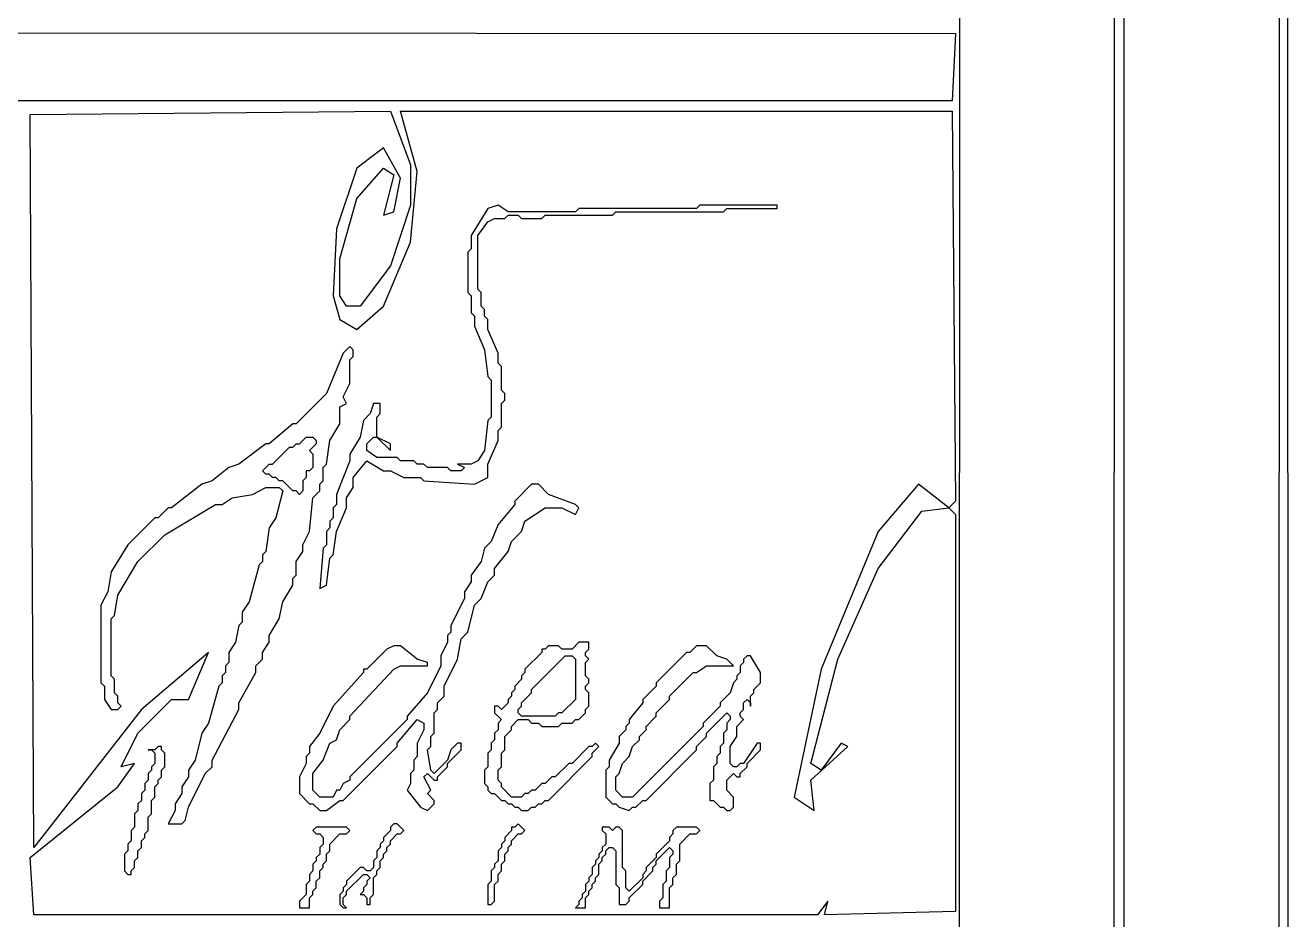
# Model space of a CAD drawing. Extents: x 18 to 322, y -435 to -5.
# Drawn here: x 284.45 to 322, y -401.05 to -374.45 of the extents above; entities that cross this region are included whole.
import ezdxf

# ---------------------------------------------------------------- set-up
doc = ezdxf.new("R2010")
doc.units = 0

msp = doc.modelspace()

# ---------------------------------------------------------------- linework, layer by layer
at = {"layer": 'CONTOURS'}
for p, q in [((317.1, -430.1), (317.2, -4.8)), ((321.8, -4.7), (321.7, -434.5)), ((322, -434.8), (321.8, -4.7)), ((316.9, -5.1), (316.8, -429.8)), ((312.2, -425.4), (312.4, -9.6)), ((204.3, -374.6), (312.1, -374.7)), ((312.1, -374.7), (312, -376.7)), ((312, -376.7), (206.4, -376.7)), ((284.6, -377.1), (295.3, -377)), ((295.3, -377), (295.9, -378.6)), ((296.1, -378.8), (295.6, -377)), ((295.6, -377), (312, -377)), ((312, -377), (312.1, -388.6)), ((284.7, -398.9), (284.6, -377.1)), ((295.1, -378.1), (294.3, -378.7)), ((295.6, -379), (295.1, -378.1)), ((294.3, -378.7), (293.7, -380.5)), ((294.3, -379.6), (295.1, -378.7)), ((295.1, -378.7), (295.4, -378.9)), ((295.9, -378.6), (295.9, -379.8)), ((295.9, -380.9), (296.1, -378.8)), ((295.4, -378.9), (295.1, -380.1)), ((295.4, -380), (295.6, -379)), ((293.8, -381.4), (294.3, -379.6)), ((295.1, -380.1), (295.4, -380)), ((295.9, -379.8), (295.3, -381.6)), ((298.2, -379.9), (297.7, -380.7)), ((298.5, -379.8), (298.2, -379.9)), ((298.8, -380), (298.5, -379.8)), ((300.8, -380), (298.8, -380)), ((300.9, -379.9), (300.8, -380)), ((304.4, -379.9), (300.9, -379.9)), ((301.9, -380.1), (302, -380)), ((302, -380), (305.2, -380)), ((304.5, -379.8), (304.4, -379.9)), ((306.8, -379.8), (304.5, -379.8)), ((305.2, -380), (305.3, -379.9)), ((305.3, -379.9), (306.8, -379.9)), ((306.8, -379.9), (306.8, -379.8)), ((297.9, -380.7), (298.2, -380.3)), ((298.2, -380.3), (298.4, -380.2)), ((298.4, -380.2), (298.7, -380.2)), ((298.7, -380.2), (298.8, -380.1)), ((298.8, -380.1), (299.1, -380.1)), ((299.1, -380.1), (299.2, -380.2)), ((299.2, -380.2), (299.8, -380.2)), ((299.8, -380.2), (299.9, -380.1)), ((299.9, -380.1), (301.9, -380.1)), ((293.7, -380.5), (293.6, -382.5)), ((297.7, -380.7), (297.7, -381.1)), ((297.9, -382.3), (297.9, -380.7)), ((295.1, -382.8), (295.9, -380.9)), ((297.7, -381.1), (297.6, -381.2)), ((293.8, -382.5), (293.8, -381.4)), ((297.6, -381.2), (297.6, -382.4)), ((295.3, -381.6), (294.4, -382.8)), ((293.6, -382.5), (293.8, -383.2)), ((294, -382.8), (293.8, -382.5)), ((297.6, -382.4), (297.7, -382.5)), ((297.7, -382.5), (297.7, -383)), ((298, -382.4), (297.9, -382.3)), ((298, -382.8), (298, -382.4)), ((294.4, -382.8), (294, -382.8)), ((294.3, -383.5), (295.1, -382.8)), ((297.7, -383), (297.8, -383.1)), ((298.1, -382.9), (298, -382.8)), ((298.1, -383.1), (298.1, -382.9)), ((293.8, -383.2), (294.3, -383.5)), ((297.8, -383.1), (297.8, -383.4)), ((298.2, -383.2), (298.1, -383.1)), ((298.2, -383.5), (298.2, -383.2)), ((297.8, -383.4), (298.1, -384.1)), ((298.5, -384.2), (298.2, -383.5)), ((294.1, -384), (293.9, -384.2)), ((294.2, -384.1), (294.1, -384)), ((294.2, -384.3), (294.2, -384.1)), ((298.1, -384.1), (298.2, -384.9)), ((293.9, -384.2), (293.4, -385.4)), ((294.1, -384.4), (294.2, -384.3)), ((294.1, -385.1), (294.1, -384.4)), ((298.5, -384.5), (298.5, -384.2)), ((298.6, -384.6), (298.5, -384.5)), ((298.6, -385.3), (298.6, -384.6)), ((293.9, -385.5), (294.1, -385.1)), ((298.2, -384.9), (298.3, -385)), ((298.3, -385), (298.3, -386.1)), ((293.4, -385.4), (292.5, -386.3)), ((294, -385.7), (293.9, -385.5)), ((298.7, -385.4), (298.6, -385.3)), ((298.6, -385.7), (298.7, -385.6)), ((298.7, -385.6), (298.7, -385.4)), ((293.8, -385.8), (294, -385.7)), ((293.8, -386.3), (293.8, -385.8)), ((294.7, -386), (294.5, -386.2)), ((294.8, -385.7), (294.7, -386)), ((295, -385.7), (294.8, -385.7)), ((294.9, -386.1), (295, -386)), ((295, -386), (295, -385.7)), ((298.6, -386.4), (298.6, -385.7)), ((292.4, -386.3), (291.7, -386.9)), ((292.5, -386.3), (292.4, -386.3)), ((293.5, -386.8), (293.8, -386.3)), ((294.5, -386.2), (294.4, -386.7)), ((294.9, -386.7), (294.9, -386.1)), ((298.2, -386.2), (298.1, -387.1)), ((298.3, -386.1), (298.2, -386.2)), ((292.6, -386.9), (292.8, -386.7)), ((292.8, -386.7), (293, -386.7)), ((293, -386.7), (293.1, -386.8)), ((294.4, -386.7), (294.1, -387.2)), ((294.6, -386.9), (294.8, -386.7)), ((294.8, -386.7), (294.9, -386.7)), ((294.9, -386.7), (295.3, -387.1)), ((295.3, -386.9), (294.9, -386.7)), ((298.5, -386.5), (298.6, -386.4)), ((298.5, -386.8), (298.5, -386.5)), ((291.6, -386.9), (290.8, -387.5)), ((291.7, -386.9), (291.6, -386.9)), ((291.8, -387.5), (292.3, -387)), ((292.3, -387), (292.4, -387)), ((292.4, -387), (292.5, -386.9)), ((292.5, -386.9), (292.6, -386.9)), ((293.1, -386.9), (292.9, -387.1)), ((292.9, -387.1), (293, -387.2)), ((293.1, -386.8), (293.1, -386.9)), ((293.4, -387.5), (293.5, -386.8)), ((294.6, -387.1), (294.6, -386.9)), ((294.9, -387.3), (294.6, -387.1)), ((295.3, -387.1), (295.3, -386.9)), ((298.1, -387.1), (297.9, -387.4)), ((298.2, -387.5), (298.5, -386.8)), ((290.8, -387.5), (290.5, -387.6)), ((291.5, -387.7), (291.7, -387.5)), ((291.7, -387.5), (291.8, -387.5)), ((293, -387.2), (293, -387.6)), ((293.3, -387.6), (293.4, -387.5)), ((294.1, -387.4), (293.7, -388.4)), ((294.1, -387.2), (294.1, -387.4)), ((294.2, -387.9), (294.6, -387.4)), ((294.6, -387.4), (295.1, -387.7)), ((295.5, -387.3), (294.9, -387.3)), ((295.6, -387.4), (295.5, -387.3)), ((296, -387.4), (295.6, -387.4)), ((296.1, -387.5), (296, -387.4)), ((296.3, -387.5), (296.1, -387.5)), ((296.4, -387.6), (296.3, -387.5)), ((297.7, -387.5), (297.3, -387.5)), ((297.3, -387.5), (297.5, -387.6)), ((297.9, -387.4), (297.7, -387.5)), ((298.2, -387.9), (298.2, -387.5)), ((290.5, -387.6), (290, -388)), ((291.6, -387.8), (291.5, -387.7)), ((291.7, -387.8), (291.6, -387.8)), ((291.8, -387.9), (291.7, -387.8)), ((292.9, -387.7), (292.8, -387.7)), ((292.8, -387.7), (292.8, -387.9)), ((293, -387.6), (292.9, -387.7)), ((293.3, -388), (293.3, -387.6)), ((295.1, -387.7), (295.3, -387.7)), ((295.3, -387.7), (295.7, -387.9)), ((297, -387.6), (296.4, -387.6)), ((297.1, -387.7), (297, -387.6)), ((297.4, -387.7), (297.1, -387.7)), ((297.5, -387.6), (297.4, -387.7)), ((289.7, -388.1), (288.8, -388.8)), ((290, -388), (289.7, -388.1)), ((291.2, -388.4), (291.6, -388.2)), ((291.6, -388.2), (292, -388.2)), ((291.9, -387.9), (291.8, -387.9)), ((292, -388), (291.9, -387.9)), ((292.1, -388), (292, -388)), ((292, -388.2), (292.1, -388.3)), ((292.4, -388.3), (292.1, -388)), ((292.8, -387.9), (292.7, -388)), ((292.7, -388), (292.7, -388.3)), ((293.2, -388.1), (293.3, -388)), ((293.2, -388.3), (293.2, -388.1)), ((294, -388.5), (294.2, -388.2)), ((294.2, -388.2), (294.2, -387.9)), ((295.7, -387.9), (296.2, -387.9)), ((296.2, -387.9), (296.3, -388)), ((296.3, -388), (297.8, -388.1)), ((297.8, -388.1), (298.2, -387.9)), ((299.5, -388.1), (299, -388.6)), ((299.7, -388.1), (299.5, -388.1)), ((300, -388.4), (299.7, -388.1)), ((311, -388.1), (309.8, -389.5)), ((311.9, -388.8), (311, -388.1)), ((290.3, -388.7), (290.6, -388.5)), ((290.6, -388.5), (291.2, -388.4)), ((292.1, -388.3), (291.9, -389.1)), ((292.5, -388.3), (292.4, -388.3)), ((292.6, -388.4), (292.5, -388.3)), ((292.7, -388.3), (292.6, -388.4)), ((292.9, -389.5), (293, -388.5)), ((293, -388.5), (293.2, -388.3)), ((293.7, -388.4), (293.7, -388.7)), ((294, -388.8), (294, -388.5)), ((299, -388.6), (299, -388.7)), ((300.8, -388.7), (300, -388.4)), ((312.1, -388.6), (311.9, -388.8)), ((288.7, -388.8), (288.4, -389.1)), ((288.6, -389.6), (290.1, -388.7)), ((288.8, -388.8), (288.7, -388.8)), ((290.1, -388.7), (290.3, -388.7)), ((293.7, -388.7), (293.6, -388.8)), ((293.6, -388.8), (293.6, -389.1)), ((293.7, -389.5), (294, -388.8)), ((299, -388.7), (298.5, -389.3)), ((299.3, -389.2), (299.9, -388.8)), ((299.9, -388.8), (300.4, -388.8)), ((300.4, -388.8), (300.8, -389)), ((300.9, -388.8), (300.8, -388.7)), ((300.8, -389), (300.9, -388.8)), ((309.8, -390.6), (311.1, -388.9)), ((311.1, -388.9), (311.9, -388.8)), ((311.9, -388.8), (312.1, -389)), ((312.1, -389), (312.1, -400.8)), ((288.3, -389.1), (287.5, -389.9)), ((288.4, -389.1), (288.3, -389.1)), ((291.9, -389.1), (291.7, -389.4)), ((293.6, -389.1), (293.5, -389.2)), ((293.5, -389.2), (293.5, -389.4)), ((298.5, -389.3), (298.3, -389.8)), ((299.2, -389.5), (299.3, -389.2)), ((287.8, -390.4), (288.6, -389.6)), ((291.7, -389.4), (291.6, -390.1)), ((292.7, -389.9), (292.9, -389.5)), ((293.5, -389.4), (293.4, -389.5)), ((293.4, -389.5), (293.4, -389.9)), ((293.6, -390.2), (293.7, -389.5)), ((298.9, -389.8), (299.2, -389.5)), ((309.8, -389.5), (308.1, -393.6)), ((287.5, -389.9), (287, -390.7)), ((291.6, -390.1), (291.5, -390.2)), ((292.5, -390.4), (292.7, -390.1)), ((292.7, -390.1), (292.7, -389.9)), ((293.3, -390), (293.2, -391.2)), ((293.4, -389.9), (293.3, -390)), ((298.1, -390), (298, -390.4)), ((298.3, -389.8), (298.1, -390)), ((298.4, -390.6), (298.8, -390.1)), ((298.8, -390.1), (298.9, -389.8)), ((287.2, -391.4), (287.8, -390.4)), ((291.4, -390.5), (291.1, -391.6)), ((291.5, -390.4), (291.4, -390.5)), ((291.5, -390.2), (291.5, -390.4)), ((292.5, -390.8), (292.5, -390.4)), ((293.4, -391.1), (293.5, -390.3)), ((293.5, -390.3), (293.6, -390.2)), ((298, -390.4), (297.7, -390.8)), ((287, -390.7), (286.9, -391.3)), ((292.4, -390.9), (292.5, -390.8)), ((297.7, -390.8), (297.7, -391)), ((298.2, -391), (298.4, -390.8)), ((298.4, -390.8), (298.4, -390.6)), ((308.6, -393.3), (309.8, -390.6)), ((292.1, -391.6), (292.4, -391.1)), ((292.4, -391.1), (292.4, -390.9)), ((293.2, -391.2), (293.4, -391.1)), ((297.7, -391), (297.5, -391.3)), ((298, -391.5), (298.2, -391)), ((286.9, -391.3), (286.7, -391.7)), ((287.1, -392), (287.2, -391.4)), ((291.1, -391.6), (290.9, -391.9)), ((292, -392.1), (292.1, -391.6)), ((297.5, -391.5), (297.1, -392.3)), ((297.5, -391.3), (297.5, -391.5)), ((297.8, -391.7), (298, -391.5)), ((286.7, -391.7), (286.7, -394)), ((287, -392.1), (287.1, -392)), ((290.9, -391.9), (290.9, -392.2)), ((297.6, -392.5), (297.8, -391.7)), ((287, -393.8), (287, -392.1)), ((290.8, -392.3), (290.7, -392.8)), ((290.9, -392.2), (290.8, -392.3)), ((291.7, -392.6), (292, -392.1)), ((297.1, -392.3), (297.1, -392.5)), ((291.7, -392.8), (291.7, -392.6)), ((297.1, -392.5), (297, -392.6)), ((297, -392.6), (297, -392.8)), ((297.3, -393.3), (297.4, -392.7)), ((297.4, -392.7), (297.6, -392.5)), ((289.9, -393.1), (287.9, -394.8)), ((289.3, -394.5), (289.9, -393.1)), ((290.7, -392.8), (290.5, -393.1)), ((290.5, -393.1), (290.5, -393.4)), ((291.5, -393.1), (291.7, -392.8)), ((291.5, -393.3), (291.5, -393.1)), ((295.2, -393), (294.6, -393.6)), ((295.4, -392.9), (295.2, -393)), ((295.6, -392.9), (295.4, -392.9)), ((296.1, -393.3), (295.6, -392.9)), ((297, -392.8), (296.8, -393.2)), ((299.8, -393.1), (299.3, -393.6)), ((299.9, -393), (299.8, -393)), ((299.8, -393), (299.8, -393.1)), ((300, -392.9), (299.9, -393)), ((300.3, -392.9), (300, -392.9)), ((300.4, -393), (300.3, -392.9)), ((300.7, -393), (300.4, -393)), ((300.9, -392.8), (300.7, -393)), ((301.2, -392.8), (300.9, -392.8)), ((301.1, -393.1), (301.2, -393)), ((301.1, -393.2), (301.1, -393.1)), ((301.2, -393), (301.2, -392.8)), ((304.1, -393.1), (303.2, -394)), ((304.2, -393.1), (304.1, -393.1)), ((304.4, -392.9), (304.2, -393.1)), ((304.7, -392.9), (304.4, -392.9)), ((305, -393.2), (304.7, -392.9)), ((290.5, -393.4), (290.4, -393.5)), ((290.4, -393.5), (290.4, -393.7)), ((291.3, -393.5), (291.5, -393.3)), ((291.3, -393.7), (291.3, -393.5)), ((295.4, -393.6), (295.6, -393.5)), ((295.6, -393.5), (296.4, -393.5)), ((296.4, -393.4), (296.1, -393.3)), ((296.4, -393.5), (296.4, -393.4)), ((296.8, -393.5), (296.4, -394.3)), ((296.8, -393.2), (296.8, -393.5)), ((296.9, -394.1), (297.3, -393.3)), ((299.5, -394.2), (300.5, -393.2)), ((300.5, -393.2), (300.7, -393.2)), ((300.7, -393.2), (300.8, -393.3)), ((300.8, -393.3), (300.8, -394.5)), ((301.2, -393.3), (301.1, -393.2)), ((301.1, -393.4), (301.2, -393.3)), ((301.1, -393.8), (301.1, -393.4)), ((304.4, -393.7), (304.7, -393.5)), ((304.7, -393.5), (305.5, -393.5)), ((305.3, -393.3), (305, -393.2)), ((305.5, -393.5), (305.3, -393.3)), ((305.8, -393.4), (305.7, -393.5)), ((305.7, -393.5), (305.7, -393.7)), ((305.9, -393.2), (305.8, -393.3)), ((305.8, -393.3), (305.8, -393.4)), ((306, -393.2), (305.9, -393.2)), ((306.3, -393.7), (306, -393.2)), ((307.8, -396.4), (308.6, -393.3)), ((287.1, -393.9), (287, -393.8)), ((290.4, -393.7), (290.3, -393.8)), ((290.3, -393.8), (290.3, -394)), ((290.8, -394.6), (291.3, -393.7)), ((294.5, -393.7), (293.6, -394.7)), ((294.1, -395), (295.4, -393.6)), ((294.6, -393.6), (294.5, -393.6)), ((294.5, -393.6), (294.5, -393.7)), ((299.3, -393.7), (299.2, -393.8)), ((299.2, -393.8), (299.2, -393.9)), ((299.3, -393.6), (299.3, -393.7)), ((301.2, -393.9), (301.1, -393.8)), ((303.6, -394.4), (304.3, -393.7)), ((304.3, -393.7), (304.4, -393.7)), ((305.7, -393.7), (305.6, -393.8)), ((305.6, -393.8), (305.6, -393.9)), ((306.3, -394), (306.3, -393.7)), ((308.1, -393.6), (307.3, -397.4)), ((286.7, -394), (286.8, -394.1)), ((286.8, -394.1), (286.8, -394.5)), ((287.1, -394.3), (287.1, -393.9)), ((290.2, -394.1), (289.9, -395.2)), ((290.3, -394), (290.2, -394.1)), ((296.9, -394.4), (296.9, -394.1)), ((299, -394.2), (298.9, -394.3)), ((299.2, -393.9), (299, -394.1)), ((299, -394.1), (299, -394.2)), ((299.5, -394.3), (299.5, -394.2)), ((301.1, -394.1), (301.2, -394)), ((301.1, -394.2), (301.1, -394.1)), ((301.2, -394.3), (301.1, -394.2)), ((301.2, -394), (301.2, -393.9)), ((303.2, -394.1), (302.8, -394.5)), ((303.2, -394), (303.2, -394.1)), ((305.5, -394), (305.4, -394.3)), ((305.6, -393.9), (305.5, -394)), ((306.1, -394.2), (306.3, -394)), ((306.1, -394.3), (306.1, -394.2)), ((286.8, -394.5), (287, -394.8)), ((287.2, -394.4), (287.1, -394.3)), ((287.2, -394.6), (287.2, -394.4)), ((287.3, -394.7), (287.2, -394.6)), ((287.8, -395.5), (288.8, -394.5)), ((288.8, -394.5), (289.3, -394.5)), ((290.8, -394.8), (290.8, -394.6)), ((296.4, -394.3), (295.8, -395)), ((296.7, -394.6), (296.9, -394.4)), ((296.7, -394.8), (296.7, -394.6)), ((298.8, -394.6), (298.6, -394.8)), ((298.9, -394.4), (298.8, -394.5)), ((298.8, -394.5), (298.8, -394.6)), ((298.9, -394.3), (298.9, -394.4)), ((299.2, -394.6), (299.5, -394.3)), ((299.2, -394.7), (299.2, -394.6)), ((300.8, -394.5), (300.4, -394.9)), ((301.2, -394.7), (301.2, -394.3)), ((302.8, -394.6), (302.4, -395.1)), ((302.8, -394.5), (302.8, -394.6)), ((303.2, -394.9), (303.6, -394.5)), ((303.6, -394.5), (303.6, -394.4)), ((305.4, -394.3), (305.1, -394.6)), ((305.1, -394.6), (305.1, -394.7)), ((305.8, -394.6), (305.9, -394.5)), ((305.8, -394.8), (305.8, -394.6)), ((305.9, -394.5), (306, -394.6)), ((306, -394.4), (306.1, -394.3)), ((306, -394.7), (306, -394.4)), ((306, -394.6), (306, -394.7)), ((287.9, -394.8), (284.7, -398.9)), ((287, -394.8), (287.2, -394.8)), ((287.2, -394.8), (287.3, -394.7)), ((290, -396.3), (290.8, -394.8)), ((293.6, -394.7), (293.2, -395.5)), ((294.1, -395.1), (294.1, -395)), ((295.8, -395), (295.8, -395.1)), ((296.6, -394.9), (296.7, -394.8)), ((296.6, -395.5), (296.6, -394.9)), ((298.5, -394.7), (298.4, -394.7)), ((298.4, -394.7), (298.4, -394.9)), ((298.4, -394.9), (298.6, -395.1)), ((298.6, -394.8), (298.5, -394.7)), ((299.1, -394.8), (299.2, -394.7)), ((299.1, -394.9), (299.1, -394.8)), ((299.2, -395), (299.1, -394.9)), ((300.2, -395), (299.2, -395)), ((300.3, -394.9), (300.2, -395)), ((300.4, -394.9), (300.3, -394.9)), ((300.9, -395.1), (301.1, -394.9)), ((301.1, -394.8), (301.2, -394.7)), ((301.1, -394.9), (301.1, -394.8)), ((302.9, -395.3), (303.2, -395)), ((303.2, -395), (303.2, -394.9)), ((305.1, -394.7), (304.6, -395.2)), ((304.7, -395.5), (305.3, -394.9)), ((305.3, -394.9), (305.4, -395)), ((305.4, -395), (305.4, -395.1)), ((305.7, -394.9), (305.8, -394.8)), ((305.7, -395), (305.7, -394.9)), ((305.8, -395.1), (305.7, -395)), ((289.9, -395.2), (289.7, -395.5)), ((293.7, -395.7), (293.8, -395.4)), ((293.8, -395.4), (294.1, -395.1)), ((295.8, -395.1), (294.1, -396.8)), ((295.5, -395.8), (296.1, -395.1)), ((296.1, -395.1), (296.3, -395.2)), ((296.3, -395.4), (296.1, -395.8)), ((296.3, -395.2), (296.3, -395.4)), ((298.5, -395.4), (298.4, -395.5)), ((298.6, -395.1), (298.5, -395.2)), ((298.5, -395.2), (298.5, -395.4)), ((298.7, -395.6), (298.9, -395.4)), ((298.9, -395.3), (299.1, -395.1)), ((298.9, -395.4), (298.9, -395.3)), ((299.1, -395.1), (299.4, -395.1)), ((299.4, -395.1), (299.5, -395.2)), ((299.5, -395.2), (299.7, -395.2)), ((299.7, -395.2), (299.8, -395.3)), ((299.8, -395.3), (300.3, -395.3)), ((300.3, -395.3), (300.4, -395.2)), ((300.4, -395.2), (300.7, -395.2)), ((300.7, -395.2), (300.8, -395.1)), ((300.8, -395.1), (300.9, -395.1)), ((302.3, -395.4), (302.1, -395.6)), ((302.4, -395.2), (302.3, -395.3)), ((302.3, -395.3), (302.3, -395.4)), ((302.4, -395.1), (302.4, -395.2)), ((304.6, -395.3), (302.5, -397.4)), ((302.7, -395.6), (302.9, -395.4)), ((302.9, -395.4), (302.9, -395.3)), ((304.6, -395.2), (304.6, -395.3)), ((305.3, -395.4), (305.2, -395.5)), ((305.4, -395.1), (305.3, -395.2)), ((305.3, -395.2), (305.3, -395.4)), ((305.6, -395.3), (305.8, -395.1)), ((305.6, -395.6), (305.6, -395.3)), ((287.3, -396.5), (287.8, -395.5)), ((289.7, -395.5), (289.5, -396.3)), ((293.2, -395.5), (292.9, -395.9)), ((293.5, -395.8), (293.7, -395.7)), ((296.5, -395.6), (296.6, -395.5)), ((296.5, -395.9), (296.5, -395.6)), ((298.4, -395.7), (298.3, -395.8)), ((298.4, -395.5), (298.4, -395.7)), ((298.7, -396), (298.7, -395.6)), ((302.1, -395.6), (302.1, -395.8)), ((302.5, -395.9), (302.7, -395.7)), ((302.7, -395.7), (302.7, -395.6)), ((304.4, -395.9), (304.7, -395.6)), ((304.7, -395.6), (304.7, -395.5)), ((305.2, -395.5), (305.2, -395.8)), ((305.4, -395.9), (305.6, -395.6)), ((288.3, -396), (288.1, -396)), ((288.1, -396), (288.2, -396)), ((288.2, -396), (288.3, -396.1)), ((288.4, -395.9), (288.3, -396)), ((288.3, -396.1), (288.3, -396.4)), ((288.5, -395.9), (288.4, -395.9)), ((288.5, -396), (288.5, -395.9)), ((288.6, -396.1), (288.5, -396)), ((288.6, -396.5), (288.6, -396.1)), ((292.9, -396.1), (292.8, -396.2)), ((292.9, -395.9), (292.9, -396.1)), ((293.3, -396.3), (293.5, -395.8)), ((293.9, -397.5), (295.5, -395.9)), ((295.5, -395.9), (295.5, -395.8)), ((296.1, -395.8), (296.1, -396.2)), ((296.4, -396), (296.5, -395.9)), ((296.5, -396.6), (296.4, -396)), ((297, -396.4), (297.4, -396)), ((297.1, -396), (297, -396.3)), ((297.3, -395.8), (297.1, -396)), ((297.4, -395.8), (297.3, -395.8)), ((297.4, -396), (297.4, -395.8)), ((298.3, -396), (298.2, -396.1)), ((298.2, -396.1), (298.2, -396.5)), ((298.3, -395.8), (298.3, -396)), ((298.6, -396.1), (298.7, -396)), ((298.6, -396.5), (298.6, -396.1)), ((301.2, -395.9), (300.7, -396.4)), ((301.3, -395.9), (301.2, -395.9)), ((301.4, -395.8), (301.3, -395.9)), ((301.3, -396.1), (301.5, -395.9)), ((301.3, -396.2), (301.3, -396.1)), ((301.5, -395.9), (301.4, -395.8)), ((302.1, -395.8), (301.8, -396.3)), ((302.4, -396.2), (302.5, -395.9)), ((302.9, -397.5), (304.4, -396)), ((304.4, -396), (304.4, -395.9)), ((305.1, -396.1), (305, -396.2)), ((305.2, -395.8), (305.1, -395.9)), ((305.1, -395.9), (305.1, -396.1)), ((305.4, -396.4), (305.4, -395.9)), ((306.2, -395.8), (305.8, -396.4)), ((305.9, -396.4), (306.3, -396)), ((306.3, -395.8), (306.2, -395.8)), ((306.3, -396), (306.3, -395.8)), ((307.8, -396.9), (308.9, -395.9)), ((308.7, -395.8), (308.1, -396.6)), ((308.9, -395.9), (308.7, -395.8)), ((287.2, -397.1), (287.7, -396.4)), ((287.7, -396.4), (287.3, -396.5)), ((288.3, -396.4), (288.2, -396.5)), ((288.2, -396.5), (288.2, -396.6)), ((288.5, -396.6), (288.6, -396.5)), ((289.5, -396.3), (289.3, -396.6)), ((289.8, -396.7), (290, -396.5)), ((290, -396.5), (290, -396.3)), ((292.8, -396.4), (292.6, -396.8)), ((292.8, -396.2), (292.8, -396.4)), ((293, -396.7), (293.3, -396.3)), ((296.1, -396.2), (296, -396.3)), ((296, -396.3), (296, -396.6)), ((297, -396.3), (296.6, -396.7)), ((296.7, -396.8), (297, -396.5)), ((297, -396.5), (297, -396.4)), ((298.2, -396.5), (298.1, -396.6)), ((298.5, -396.6), (298.6, -396.5)), ((300, -397.5), (301.3, -396.2)), ((300.6, -396.4), (300.2, -396.8)), ((300.7, -396.4), (300.6, -396.4)), ((301.8, -396.5), (301.7, -396.6)), ((301.8, -396.3), (301.8, -396.5)), ((302.1, -396.7), (302.2, -396.4)), ((302.2, -396.4), (302.4, -396.2)), ((305, -396.4), (304.9, -396.5)), ((304.9, -396.5), (304.9, -396.9)), ((305, -396.2), (305, -396.4)), ((305.5, -396.5), (305.4, -396.4)), ((305.6, -396.5), (305.5, -396.5)), ((305.7, -396.4), (305.6, -396.5)), ((305.8, -396.4), (305.7, -396.4)), ((305.7, -396.7), (305.9, -396.5)), ((305.9, -396.5), (305.9, -396.4)), ((308.1, -396.6), (307.8, -396.4)), ((288.1, -396.9), (288, -397)), ((288.2, -396.6), (288.1, -396.7)), ((288.1, -396.7), (288.1, -396.9)), ((288.4, -396.9), (288.5, -396.8)), ((288.4, -397), (288.4, -396.9)), ((288.5, -396.8), (288.5, -396.6)), ((289.3, -396.8), (289.1, -397.1)), ((289.3, -396.6), (289.3, -396.8)), ((289.3, -397.7), (289.8, -396.7)), ((292.6, -396.8), (292.6, -397.3)), ((293, -397.2), (293, -396.7)), ((294.1, -396.9), (293.9, -397)), ((294.1, -396.8), (294.1, -396.9)), ((296, -396.6), (295.9, -396.7)), ((295.9, -396.7), (295.9, -397)), ((296.3, -396.8), (296.4, -396.7)), ((296.5, -397.2), (296.3, -396.8)), ((296.4, -396.7), (296.6, -396.9)), ((296.6, -396.7), (296.5, -396.6)), ((296.6, -396.9), (296.7, -396.9)), ((296.7, -396.9), (296.7, -396.8)), ((298.1, -396.6), (298.1, -397)), ((298.5, -396.9), (298.5, -396.6)), ((298.6, -397), (298.5, -396.9)), ((300.1, -396.8), (299.9, -397)), ((300.2, -396.8), (300.1, -396.8)), ((301.7, -396.6), (301.7, -397.4)), ((302, -396.8), (302.1, -396.7)), ((302, -397.2), (302, -396.8)), ((304.9, -396.9), (304.8, -397)), ((305.3, -396.9), (305.5, -396.7)), ((305.3, -397.2), (305.3, -396.9)), ((305.5, -396.7), (305.6, -396.8)), ((305.6, -396.8), (305.7, -396.8)), ((305.7, -396.8), (305.7, -396.7)), ((307.9, -397.8), (307.8, -396.9)), ((284.6, -399.2), (287.2, -397.1)), ((288, -397.2), (287.9, -397.3)), ((288, -397), (288, -397.2)), ((288.3, -397.1), (288.4, -397)), ((288.3, -397.4), (288.3, -397.1)), ((289.1, -397.1), (289.1, -397.3)), ((293.2, -397.4), (293, -397.2)), ((293.7, -397.2), (293.6, -397.4)), ((293.8, -397.2), (293.7, -397.2)), ((293.9, -397), (293.8, -397.2)), ((295.9, -397), (295.8, -397.2)), ((295.8, -397.2), (296.2, -397.7)), ((296.4, -397.3), (296.5, -397.2)), ((298.1, -397), (298.2, -397.1)), ((298.2, -397.1), (298.2, -397.2)), ((298.2, -397.2), (298.3, -397.3)), ((298.6, -397.1), (298.6, -397)), ((298.9, -397.4), (298.6, -397.1)), ((299.5, -397.2), (299.4, -397.3)), ((299.6, -397.2), (299.5, -397.2)), ((299.8, -397), (299.6, -397.2)), ((299.9, -397), (299.8, -397)), ((302.2, -397.4), (302, -397.2)), ((304.8, -397), (304.8, -397.5)), ((305.5, -397.4), (305.3, -397.2)), ((287.9, -397.5), (287.8, -397.6)), ((287.8, -397.6), (287.8, -397.8)), ((287.9, -397.3), (287.9, -397.5)), ((288.2, -397.5), (288.3, -397.4)), ((288.2, -397.9), (288.2, -397.5)), ((289.1, -397.3), (288.9, -397.6)), ((288.9, -397.6), (288.9, -397.8)), ((292.6, -397.3), (292.9, -397.6)), ((292.9, -397.6), (293, -397.6)), ((293, -397.6), (293.2, -397.8)), ((293.6, -397.4), (293.2, -397.4)), ((293.4, -397.8), (293.8, -397.5)), ((293.8, -397.5), (293.9, -397.5)), ((296.6, -397.5), (296.4, -397.3)), ((296.4, -397.8), (296.6, -397.6)), ((296.6, -397.6), (296.6, -397.5)), ((298.3, -397.3), (298.4, -397.3)), ((298.4, -397.3), (298.6, -397.5)), ((298.6, -397.5), (298.7, -397.5)), ((298.7, -397.5), (298.8, -397.6)), ((298.8, -397.6), (298.9, -397.6)), ((299.2, -397.4), (298.9, -397.4)), ((298.9, -397.6), (299, -397.7)), ((299.3, -397.3), (299.2, -397.4)), ((299.4, -397.3), (299.3, -397.3)), ((299.6, -397.7), (299.7, -397.6)), ((299.7, -397.6), (299.8, -397.6)), ((299.8, -397.6), (299.9, -397.5)), ((299.9, -397.5), (300, -397.5)), ((301.7, -397.4), (301.9, -397.6)), ((301.9, -397.6), (302, -397.6)), ((302, -397.6), (302.1, -397.7)), ((302.5, -397.4), (302.2, -397.4)), ((302.6, -397.7), (302.8, -397.5)), ((302.8, -397.5), (302.9, -397.5)), ((304.8, -397.5), (304.9, -397.5)), ((304.9, -397.5), (305.1, -397.7)), ((305.5, -397.7), (305.5, -397.4)), ((307.3, -397.4), (307.9, -397.8)), ((287.8, -397.8), (287.7, -397.9)), ((287.7, -397.9), (287.7, -398.3)), ((288.1, -398), (288.2, -397.9)), ((288.1, -398.4), (288.1, -398)), ((288.9, -397.8), (288.7, -398.2)), ((289.2, -398.1), (289.3, -397.7)), ((293.2, -397.8), (293.4, -397.8)), ((296.2, -397.7), (296.4, -397.8)), ((299, -397.7), (299.1, -397.7)), ((299.1, -397.7), (299.2, -397.8)), ((299.2, -397.8), (299.4, -397.8)), ((299.4, -397.8), (299.5, -397.7)), ((299.5, -397.7), (299.6, -397.7)), ((302.1, -397.7), (302.4, -397.8)), ((302.4, -397.8), (302.5, -397.7)), ((302.5, -397.7), (302.6, -397.7)), ((305.1, -397.7), (305.2, -397.7)), ((305.2, -397.7), (305.3, -397.8)), ((305.3, -397.8), (305.4, -397.8)), ((305.4, -397.8), (305.5, -397.7)), ((287.7, -398.3), (287.6, -398.4)), ((287.6, -398.4), (287.6, -398.7)), ((288, -398.5), (288.1, -398.4)), ((288.7, -398.2), (289.1, -398.2)), ((289.1, -398.2), (289.2, -398.1)), ((293.1, -398.3), (293, -398.4)), ((293, -398.4), (293.1, -398.5)), ((294, -398.3), (293.1, -398.3)), ((294.1, -398.4), (294, -398.3)), ((294, -398.5), (294.1, -398.4)), ((295.3, -398.4), (295.1, -398.6)), ((295.4, -398.2), (295.3, -398.3)), ((295.3, -398.3), (295.3, -398.4)), ((295.5, -398.2), (295.4, -398.2)), ((295.7, -398.4), (295.5, -398.2)), ((295.6, -398.5), (295.7, -398.4)), ((298.9, -398.4), (298.7, -398.6)), ((299, -398.3), (298.9, -398.3)), ((298.9, -398.3), (298.9, -398.4)), ((299.1, -398.2), (299, -398.3)), ((299.3, -398.4), (299.1, -398.2)), ((299.2, -398.5), (299.3, -398.4)), ((301.6, -398.3), (301.6, -398.4)), ((301.8, -398.3), (301.6, -398.3)), ((301.6, -398.4), (301.7, -398.5)), ((301.9, -398.4), (301.8, -398.3)), ((302, -398.3), (301.9, -398.4)), ((302.1, -398.3), (302, -398.3)), ((302.2, -398.4), (302.1, -398.3)), ((302.2, -399.5), (302.2, -398.4)), ((303.8, -398.3), (303.7, -398.4)), ((303.7, -398.4), (303.7, -398.5)), ((304.4, -398.3), (303.8, -398.3)), ((304.5, -398.4), (304.4, -398.3)), ((304.4, -398.5), (304.5, -398.4)), ((287.6, -398.7), (287.5, -398.8)), ((287.9, -398.7), (288, -398.6)), ((287.9, -398.9), (287.9, -398.7)), ((288, -398.6), (288, -398.5)), ((293.1, -398.5), (293.2, -398.5)), ((293.2, -398.5), (293.3, -398.6)), ((293.3, -398.6), (293.3, -398.8)), ((293.5, -398.8), (293.8, -398.5)), ((293.8, -398.5), (294, -398.5)), ((295.1, -398.7), (295, -398.8)), ((295.1, -398.6), (295.1, -398.7)), ((295.3, -398.7), (295.5, -398.5)), ((295.3, -398.8), (295.3, -398.7)), ((295.5, -398.5), (295.6, -398.5)), ((298.7, -398.7), (298.6, -398.8)), ((298.7, -398.6), (298.7, -398.7)), ((298.9, -398.7), (299.1, -398.5)), ((298.9, -398.8), (298.9, -398.7)), ((299.1, -398.5), (299.2, -398.5)), ((301.7, -398.5), (301.7, -398.8)), ((303.6, -398.7), (303.2, -399.1)), ((303.7, -398.5), (303.6, -398.6)), ((303.6, -398.6), (303.6, -398.7)), ((303.9, -398.8), (304.2, -398.5)), ((304.2, -398.5), (304.4, -398.5)), ((287.5, -399), (287.4, -399.1)), ((287.4, -399.1), (287.4, -399.6)), ((287.5, -398.8), (287.5, -399)), ((287.8, -399), (287.9, -398.9)), ((287.8, -399.2), (287.8, -399)), ((293.2, -399.1), (293.1, -399.2)), ((293.3, -398.8), (293.2, -398.9)), ((293.2, -398.9), (293.2, -399.1)), ((293.4, -399.1), (293.5, -399)), ((293.4, -399.3), (293.4, -399.1)), ((293.5, -399), (293.5, -398.8)), ((295, -398.9), (294.9, -399)), ((294.9, -399), (294.9, -399.2)), ((295, -398.8), (295, -398.9)), ((295.1, -399.1), (295.2, -399)), ((295.1, -399.2), (295.1, -399.1)), ((295.2, -398.9), (295.3, -398.8)), ((295.2, -399), (295.2, -398.9)), ((298.6, -398.9), (298.5, -399)), ((298.5, -399), (298.5, -399.3)), ((298.6, -398.8), (298.6, -398.9)), ((298.7, -399.1), (298.8, -399)), ((298.7, -399.3), (298.7, -399.1)), ((298.8, -398.9), (298.9, -398.8)), ((298.8, -399), (298.8, -398.9)), ((301.6, -399), (301.5, -399.1)), ((301.5, -399.1), (301.5, -399.2)), ((301.7, -398.8), (301.6, -398.9)), ((301.6, -398.9), (301.6, -399)), ((301.6, -399.2), (301.7, -399.1)), ((301.7, -399), (301.8, -398.9)), ((301.7, -399.1), (301.7, -399)), ((301.8, -398.9), (301.9, -398.9)), ((301.9, -398.9), (302, -399)), ((302, -399), (302, -400)), ((303.2, -399.3), (303.6, -398.9)), ((303.2, -399.1), (303.2, -399.2)), ((303.6, -398.9), (303.7, -399)), ((303.7, -399.1), (303.6, -399.2)), ((303.7, -399), (303.7, -399.1)), ((303.9, -399.3), (303.9, -398.8)), ((284.7, -400.9), (284.6, -399.2)), ((287.6, -399.6), (287.7, -399.5)), ((287.7, -399.3), (287.8, -399.2)), ((287.7, -399.5), (287.7, -399.3)), ((293.1, -399.3), (293, -399.4)), ((293, -399.4), (293, -399.6)), ((293.1, -399.2), (293.1, -399.3)), ((293.2, -399.6), (293.3, -399.5)), ((293.3, -399.4), (293.4, -399.3)), ((293.3, -399.5), (293.3, -399.4)), ((294.4, -399.5), (294, -399.9)), ((294.5, -399.5), (294.4, -399.5)), ((294.6, -399.6), (294.5, -399.5)), ((294.8, -399.5), (294.7, -399.6)), ((294.9, -399.2), (294.8, -399.3)), ((294.8, -399.3), (294.8, -399.5)), ((294.9, -399.6), (295, -399.5)), ((295, -399.3), (295.1, -399.2)), ((295, -399.5), (295, -399.3)), ((298.4, -399.5), (298.3, -399.6)), ((298.5, -399.3), (298.4, -399.4)), ((298.4, -399.4), (298.4, -399.5)), ((298.6, -399.4), (298.7, -399.3)), ((298.6, -399.6), (298.6, -399.4)), ((301.4, -399.4), (301.3, -399.5)), ((301.3, -399.5), (301.3, -399.7)), ((301.5, -399.2), (301.4, -399.3)), ((301.4, -399.3), (301.4, -399.4)), ((301.5, -399.4), (301.6, -399.3)), ((301.5, -399.7), (301.5, -399.4)), ((301.6, -399.3), (301.6, -399.2)), ((302.3, -399.6), (302.2, -399.5)), ((303.2, -399.2), (302.9, -399.5)), ((302.9, -399.5), (302.9, -399.6)), ((303.1, -399.5), (303.2, -399.4)), ((303.1, -399.6), (303.1, -399.5)), ((303.2, -399.4), (303.2, -399.3)), ((303.6, -399.5), (303.5, -399.6)), ((303.6, -399.2), (303.6, -399.5)), ((303.8, -399.4), (303.9, -399.3)), ((303.8, -399.7), (303.8, -399.4)), ((287.4, -399.6), (287.5, -399.7)), ((287.5, -399.7), (287.6, -399.7)), ((287.6, -399.7), (287.6, -399.6)), ((292.9, -399.9), (292.8, -400)), ((293, -399.6), (292.9, -399.7)), ((292.9, -399.7), (292.9, -399.9)), ((293.1, -399.9), (293.2, -399.8)), ((293.1, -400.1), (293.1, -399.9)), ((293.2, -399.8), (293.2, -399.6)), ((294, -400.2), (294.5, -399.7)), ((294, -399.9), (294, -400)), ((294.5, -399.7), (294.6, -399.7)), ((294.7, -399.6), (294.6, -399.6)), ((294.6, -399.7), (294.7, -399.8)), ((294.7, -399.8), (294.6, -399.9)), ((294.6, -399.9), (294.6, -400)), ((294.8, -399.8), (294.9, -399.7)), ((294.8, -400.3), (294.8, -399.8)), ((294.9, -399.7), (294.9, -399.6)), ((298.3, -399.9), (298.2, -400)), ((298.3, -399.6), (298.3, -399.9)), ((298.4, -400), (298.5, -399.9)), ((298.5, -399.7), (298.6, -399.6)), ((298.5, -399.9), (298.5, -399.7)), ((301.2, -399.9), (301.1, -400)), ((301.3, -399.7), (301.2, -399.8)), ((301.2, -399.8), (301.2, -399.9)), ((301.3, -400), (301.4, -399.9)), ((301.4, -399.8), (301.5, -399.7)), ((301.4, -399.9), (301.4, -399.8)), ((302.3, -400.1), (302.3, -399.6)), ((302.8, -399.8), (302.4, -400.2)), ((302.8, -399.9), (303.1, -399.6)), ((302.9, -399.6), (302.8, -399.7)), ((302.8, -399.7), (302.8, -399.8)), ((302.8, -400), (302.8, -399.9)), ((303.5, -399.9), (303.4, -400)), ((303.5, -399.6), (303.5, -399.9)), ((303.7, -399.8), (303.8, -399.7)), ((303.7, -400), (303.7, -399.8)), ((292.8, -400), (292.8, -400.3)), ((293, -400.2), (293.1, -400.1)), ((293, -400.3), (293, -400.2)), ((293.9, -400.2), (293.8, -400.3)), ((294, -400), (293.9, -400.1)), ((293.9, -400.1), (293.9, -400.2)), ((294, -400.3), (294, -400.2)), ((294.5, -400.2), (294.4, -400.3)), ((294.6, -400), (294.5, -400.1)), ((294.5, -400.1), (294.5, -400.2)), ((298.2, -400), (298.2, -400.6)), ((298.4, -400.5), (298.4, -400)), ((301.1, -400.2), (301, -400.3)), ((301.1, -400), (301.1, -400.2)), ((301.2, -400.2), (301.3, -400.1)), ((301.2, -400.3), (301.2, -400.2)), ((301.3, -400.1), (301.3, -400)), ((302, -400), (302.1, -400.1)), ((302.1, -400.1), (302.1, -400.6)), ((302.4, -400.2), (302.3, -400.1)), ((302.4, -400.4), (302.8, -400)), ((303.4, -400), (303.4, -400.4)), ((303.6, -400.1), (303.7, -400)), ((303.6, -400.7), (303.6, -400.1)), ((292.8, -400.3), (292.6, -400.5)), ((292.6, -400.5), (292.6, -400.7)), ((292.9, -400.4), (293, -400.3)), ((292.9, -400.7), (292.9, -400.4)), ((293.8, -400.3), (293.8, -400.6)), ((293.8, -400.6), (293.9, -400.7)), ((293.9, -400.4), (294, -400.3)), ((293.9, -400.6), (293.9, -400.4)), ((294, -400.7), (293.9, -400.6)), ((294.4, -400.3), (294.5, -400.3)), ((294.5, -400.3), (294.6, -400.4)), ((294.6, -400.4), (294.6, -400.6)), ((294.6, -400.6), (294.7, -400.6)), ((294.7, -400.4), (294.8, -400.3)), ((294.7, -400.6), (294.7, -400.4)), ((298.2, -400.6), (298.3, -400.6)), ((298.3, -400.6), (298.4, -400.5)), ((300.9, -400.6), (300.8, -400.7)), ((301, -400.4), (300.9, -400.5)), ((300.9, -400.5), (300.9, -400.6)), ((301, -400.3), (301, -400.4)), ((301.1, -400.4), (301.2, -400.3)), ((301.1, -400.7), (301.1, -400.4)), ((302.1, -400.6), (302.3, -400.6)), ((302.3, -400.6), (302.4, -400.5)), ((302.4, -400.5), (302.4, -400.4)), ((303.4, -400.4), (303.3, -400.5)), ((303.3, -400.5), (303.3, -400.7)), ((308.3, -400.5), (308, -400.9)), ((308.2, -400.9), (308.3, -400.5)), ((308, -400.9), (284.7, -400.9)), ((292.6, -400.7), (292.9, -400.7)), ((293.9, -400.7), (294, -400.7)), ((300.8, -400.7), (301.1, -400.7)), ((303.3, -400.7), (303.6, -400.7)), ((312.1, -400.8), (308.2, -400.9))]:
    msp.add_line(p, q, dxfattribs=at)

doc.saveas('drawing.dxf')
